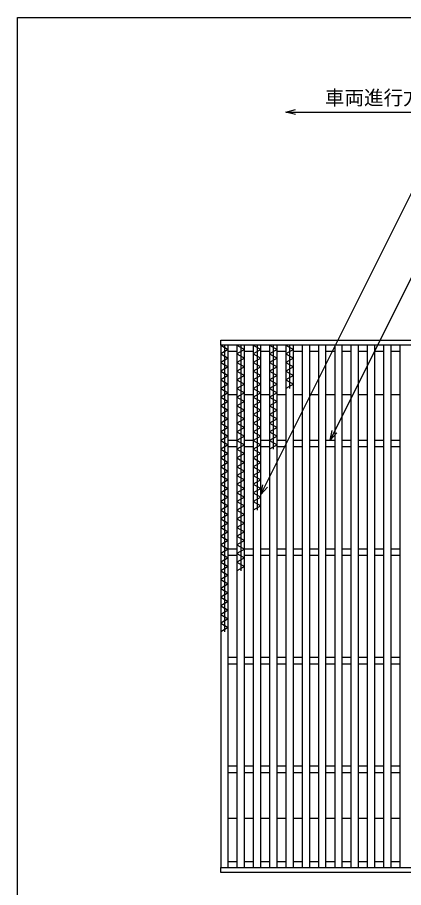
# Model space of a CAD drawing. Units: millimetres, scale not verified. Extents: x -1092 to 1039, y -770 to 632.
# Drawn here: x -1037 to -682, y -169 to 632 of the extents above; entities that cross this region are included whole.
import ezdxf
from ezdxf.enums import TextEntityAlignment as Align

# ---------------------------------------------------------------- set-up
doc = ezdxf.new("R2010")
doc.units = ezdxf.units.MM
doc.header["$LTSCALE"] = 6
for name, color, linetype, lineweight in [('0_2', 150, 'Continuous', 25), ('16', 3, 'Continuous', 25), ('22', 4, 'Continuous', 25)]:
    doc.layers.add(name, color=color, linetype=linetype, lineweight=lineweight)
doc.styles.add('ベクトル', font='')
doc.styles.get('ベクトル').set_extended_font_data('ベクトル')

msp = doc.modelspace()

# ---------------------------------------------------------------- linework, layer by layer
at = {"layer": '0_2'}
for p, q in [((-1037.4, -687.9), (-1037.4, 632.1)), ((-1037.4, 632.1), (1038.6, 632.1))]:
    msp.add_line(p, q, dxfattribs=at)
at = {"layer": '16'}
for p, q in [((-850.151, 334.958), (-260.15, 334.958)), ((-850.151, 330.458), (-850.151, 334.958)), ((-260.15, 330.458), (-850.151, 330.458)), ((-850.151, 330.458), (-850.151, -150.542)), ((-843.151, 330.458), (-850.151, 330.458)), ((-850.151, 330.458), (-843.151, 326.458)), ((-846.651, 330.458), (-846.651, 66.458)), ((-843.151, -150.542), (-843.151, 330.458)), ((-835.151, 330.458), (-835.151, -150.542)), ((-828.151, 330.458), (-835.151, 330.458)), ((-835.151, 330.458), (-828.151, 326.458)), ((-831.651, 330.458), (-831.651, 122.458)), ((-828.151, -150.542), (-828.151, 330.458)), ((-820.151, 330.458), (-820.151, -150.542)), ((-813.151, 330.458), (-820.151, 330.458)), ((-820.151, 330.458), (-813.151, 326.458)), ((-816.651, 330.458), (-816.651, 178.458)), ((-813.151, -150.542), (-813.151, 330.458)), ((-805.151, 330.458), (-805.151, -150.542)), ((-798.151, 330.458), (-805.151, 330.458)), ((-805.151, 330.458), (-798.151, 326.458)), ((-801.651, 330.458), (-801.651, 234.458)), ((-798.151, -150.542), (-798.151, 330.458)), ((-790.151, 330.458), (-790.151, -150.542)), ((-783.151, 330.458), (-790.151, 330.458)), ((-790.151, 330.458), (-783.151, 326.458)), ((-786.651, 330.458), (-786.651, 290.458)), ((-783.151, -150.542), (-783.151, 330.458)), ((-775.151, 330.458), (-775.151, -150.542)), ((-768.151, 330.458), (-775.151, 330.458)), ((-768.151, -150.542), (-768.151, 330.458)), ((-760.151, 330.458), (-760.151, -150.542)), ((-753.151, 330.458), (-760.151, 330.458)), ((-753.151, -150.542), (-753.151, 330.458)), ((-745.151, 330.458), (-745.151, -150.542)), ((-738.151, 330.458), (-745.151, 330.458)), ((-738.151, -150.542), (-738.151, 330.458)), ((-730.151, 330.458), (-730.151, -150.542)), ((-723.151, 330.458), (-730.151, 330.458)), ((-723.151, -150.542), (-723.151, 330.458)), ((-715.151, 330.458), (-715.151, -150.542)), ((-708.151, 330.458), (-715.151, 330.458)), ((-708.151, -150.542), (-708.151, 330.458)), ((-700.151, 330.458), (-700.151, -150.542)), ((-693.151, 330.458), (-700.151, 330.458)), ((-693.151, -150.542), (-693.151, 330.458)), ((-685.151, 330.458), (-685.151, -150.542)), ((-678.151, 330.458), (-685.151, 330.458)), ((-843.151, 326.458), (-850.151, 322.458)), ((-850.151, 322.458), (-843.151, 318.458)), ((-843.151, 324.958), (-835.151, 324.958)), ((-828.151, 326.458), (-835.151, 322.458)), ((-835.151, 322.458), (-828.151, 318.458)), ((-828.151, 324.958), (-820.151, 324.958)), ((-813.151, 326.458), (-820.151, 322.458)), ((-820.151, 322.458), (-813.151, 318.458)), ((-813.151, 324.958), (-805.151, 324.958)), ((-798.151, 326.458), (-805.151, 322.458)), ((-805.151, 322.458), (-798.151, 318.458)), ((-798.151, 324.958), (-790.151, 324.958)), ((-783.151, 326.458), (-790.151, 322.458)), ((-790.151, 322.458), (-783.151, 318.458)), ((-783.151, 324.958), (-775.151, 324.958)), ((-768.151, 324.958), (-760.151, 324.958)), ((-753.151, 324.958), (-745.151, 324.958)), ((-738.151, 324.958), (-730.151, 324.958)), ((-723.151, 324.958), (-715.151, 324.958)), ((-708.151, 324.958), (-700.151, 324.958)), ((-693.151, 324.958), (-685.151, 324.958)), ((-843.151, 318.458), (-850.151, 314.458)), ((-850.151, 314.458), (-843.151, 310.458)), ((-828.151, 318.458), (-835.151, 314.458)), ((-835.151, 314.458), (-828.151, 310.458)), ((-813.151, 318.458), (-820.151, 314.458)), ((-820.151, 314.458), (-813.151, 310.458)), ((-798.151, 318.458), (-805.151, 314.458)), ((-805.151, 314.458), (-798.151, 310.458)), ((-783.151, 318.458), (-790.151, 314.458)), ((-790.151, 314.458), (-783.151, 310.458)), ((-843.151, 310.458), (-850.151, 306.458)), ((-850.151, 306.458), (-843.151, 302.458)), ((-828.151, 310.458), (-835.151, 306.458)), ((-835.151, 306.458), (-828.151, 302.458)), ((-813.151, 310.458), (-820.151, 306.458)), ((-820.151, 306.458), (-813.151, 302.458)), ((-798.151, 310.458), (-805.151, 306.458)), ((-805.151, 306.458), (-798.151, 302.458)), ((-783.151, 310.458), (-790.151, 306.458)), ((-790.151, 306.458), (-783.151, 302.458)), ((-843.151, 302.458), (-850.151, 298.458)), ((-850.151, 298.458), (-843.151, 294.458)), ((-828.151, 302.458), (-835.151, 298.458)), ((-835.151, 298.458), (-828.151, 294.458)), ((-813.151, 302.458), (-820.151, 298.458)), ((-820.151, 298.458), (-813.151, 294.458)), ((-798.151, 302.458), (-805.151, 298.458)), ((-805.151, 298.458), (-798.151, 294.458)), ((-783.151, 302.458), (-790.151, 298.458)), ((-790.151, 298.458), (-783.151, 294.458)), ((-843.151, 294.458), (-850.151, 290.458)), ((-850.151, 290.458), (-843.151, 286.458)), ((-828.151, 294.458), (-835.151, 290.458)), ((-835.151, 290.458), (-828.151, 286.458)), ((-813.151, 294.458), (-820.151, 290.458)), ((-820.151, 290.458), (-813.151, 286.458)), ((-798.151, 294.458), (-805.151, 290.458)), ((-805.151, 290.458), (-798.151, 286.458)), ((-783.151, 294.458), (-790.151, 290.458)), ((-843.151, 286.458), (-850.151, 282.458)), ((-850.151, 282.458), (-843.151, 278.458)), ((-843.151, 284.958), (-835.151, 284.958)), ((-828.151, 286.458), (-835.151, 282.458)), ((-835.151, 282.458), (-828.151, 278.458)), ((-828.151, 284.958), (-820.151, 284.958)), ((-813.151, 286.458), (-820.151, 282.458)), ((-820.151, 282.458), (-813.151, 278.458)), ((-813.151, 284.958), (-805.151, 284.958)), ((-798.151, 286.458), (-805.151, 282.458)), ((-805.151, 282.458), (-798.151, 278.458)), ((-798.151, 284.958), (-790.151, 284.958)), ((-783.151, 284.958), (-775.151, 284.958)), ((-768.151, 284.958), (-760.151, 284.958)), ((-753.151, 284.958), (-745.151, 284.958)), ((-738.151, 284.958), (-730.151, 284.958)), ((-723.151, 284.958), (-715.151, 284.958)), ((-708.151, 284.958), (-700.151, 284.958)), ((-693.151, 284.958), (-685.151, 284.958)), ((-843.151, 278.458), (-850.151, 274.458)), ((-850.151, 274.458), (-843.151, 270.458)), ((-828.151, 278.458), (-835.151, 274.458)), ((-835.151, 274.458), (-828.151, 270.458)), ((-813.151, 278.458), (-820.151, 274.458)), ((-820.151, 274.458), (-813.151, 270.458)), ((-798.151, 278.458), (-805.151, 274.458)), ((-805.151, 274.458), (-798.151, 270.458)), ((-843.151, 270.458), (-850.151, 266.458)), ((-850.151, 266.458), (-843.151, 262.458)), ((-828.151, 270.458), (-835.151, 266.458)), ((-835.151, 266.458), (-828.151, 262.458)), ((-813.151, 270.458), (-820.151, 266.458)), ((-820.151, 266.458), (-813.151, 262.458)), ((-798.151, 270.458), (-805.151, 266.458)), ((-805.151, 266.458), (-798.151, 262.458)), ((-843.151, 262.458), (-850.151, 258.458)), ((-850.151, 258.458), (-843.151, 254.458)), ((-828.151, 262.458), (-835.151, 258.458)), ((-835.151, 258.458), (-828.151, 254.458)), ((-813.151, 262.458), (-820.151, 258.458)), ((-820.151, 258.458), (-813.151, 254.458)), ((-798.151, 262.458), (-805.151, 258.458)), ((-805.151, 258.458), (-798.151, 254.458)), ((-843.151, 254.458), (-850.151, 250.458)), ((-850.151, 250.458), (-843.151, 246.458)), ((-828.151, 254.458), (-835.151, 250.458)), ((-835.151, 250.458), (-828.151, 246.458)), ((-813.151, 254.458), (-820.151, 250.458)), ((-820.151, 250.458), (-813.151, 246.458)), ((-798.151, 254.458), (-805.151, 250.458)), ((-805.151, 250.458), (-798.151, 246.458)), ((-843.151, 246.458), (-850.151, 242.458)), ((-850.151, 242.458), (-843.151, 238.458)), ((-843.151, 242.958), (-835.151, 242.958)), ((-828.151, 246.458), (-835.151, 242.458)), ((-835.151, 242.458), (-828.151, 238.458)), ((-828.151, 242.958), (-820.151, 242.958)), ((-813.151, 246.458), (-820.151, 242.458)), ((-820.151, 242.458), (-813.151, 238.458)), ((-813.151, 242.958), (-805.151, 242.958)), ((-798.151, 246.458), (-805.151, 242.458)), ((-805.151, 242.458), (-798.151, 238.458)), ((-798.151, 242.958), (-790.151, 242.958)), ((-783.151, 242.958), (-775.151, 242.958)), ((-768.151, 242.958), (-760.151, 242.958)), ((-753.151, 242.958), (-745.151, 242.958)), ((-738.151, 242.958), (-730.151, 242.958)), ((-723.151, 242.958), (-715.151, 242.958)), ((-708.151, 242.958), (-700.151, 242.958)), ((-693.151, 242.958), (-685.151, 242.958)), ((-843.151, 238.458), (-850.151, 234.458)), ((-850.151, 234.458), (-843.151, 230.458)), ((-843.151, 236.958), (-835.151, 236.958)), ((-828.151, 238.458), (-835.151, 234.458)), ((-835.151, 234.458), (-828.151, 230.458)), ((-828.151, 236.958), (-820.151, 236.958)), ((-813.151, 238.458), (-820.151, 234.458)), ((-820.151, 234.458), (-813.151, 230.458)), ((-813.151, 236.958), (-805.151, 236.958)), ((-798.151, 238.458), (-805.151, 234.458)), ((-798.151, 236.958), (-790.151, 236.958)), ((-783.151, 236.958), (-775.151, 236.958)), ((-768.151, 236.958), (-760.151, 236.958)), ((-753.151, 236.958), (-745.151, 236.958)), ((-738.151, 236.958), (-730.151, 236.958)), ((-723.151, 236.958), (-715.151, 236.958)), ((-708.151, 236.958), (-700.151, 236.958)), ((-693.151, 236.958), (-685.151, 236.958)), ((-843.151, 230.458), (-850.151, 226.458)), ((-850.151, 226.458), (-843.151, 222.458)), ((-828.151, 230.458), (-835.151, 226.458)), ((-835.151, 226.458), (-828.151, 222.458)), ((-813.151, 230.458), (-820.151, 226.458)), ((-820.151, 226.458), (-813.151, 222.458)), ((-843.151, 222.458), (-850.151, 218.458)), ((-850.151, 218.458), (-843.151, 214.458)), ((-828.151, 222.458), (-835.151, 218.458)), ((-835.151, 218.458), (-828.151, 214.458)), ((-813.151, 222.458), (-820.151, 218.458)), ((-820.151, 218.458), (-813.151, 214.458)), ((-843.151, 214.458), (-850.151, 210.458)), ((-850.151, 210.458), (-843.151, 206.458)), ((-828.151, 214.458), (-835.151, 210.458)), ((-835.151, 210.458), (-828.151, 206.458)), ((-813.151, 214.458), (-820.151, 210.458)), ((-820.151, 210.458), (-813.151, 206.458)), ((-843.151, 206.458), (-850.151, 202.458)), ((-850.151, 202.458), (-843.151, 198.458)), ((-828.151, 206.458), (-835.151, 202.458)), ((-835.151, 202.458), (-828.151, 198.458)), ((-813.151, 206.458), (-820.151, 202.458)), ((-820.151, 202.458), (-813.151, 198.458)), ((-843.151, 198.458), (-850.151, 194.458)), ((-850.151, 194.458), (-843.151, 190.458)), ((-828.151, 198.458), (-835.151, 194.458)), ((-835.151, 194.458), (-828.151, 190.458)), ((-813.151, 198.458), (-820.151, 194.458)), ((-820.151, 194.458), (-813.151, 190.458)), ((-843.151, 190.458), (-850.151, 186.458)), ((-850.151, 186.458), (-843.151, 182.458)), ((-828.151, 190.458), (-835.151, 186.458)), ((-835.151, 186.458), (-828.151, 182.458)), ((-813.151, 190.458), (-820.151, 186.458)), ((-820.151, 186.458), (-813.151, 182.458)), ((-843.151, 182.458), (-850.151, 178.458)), ((-850.151, 178.458), (-843.151, 174.458)), ((-828.151, 182.458), (-835.151, 178.458)), ((-835.151, 178.458), (-828.151, 174.458)), ((-813.151, 182.458), (-820.151, 178.458)), ((-843.151, 174.458), (-850.151, 170.458)), ((-850.151, 170.458), (-843.151, 166.458)), ((-828.151, 174.458), (-835.151, 170.458)), ((-835.151, 170.458), (-828.151, 166.458)), ((-843.151, 166.458), (-850.151, 162.458)), ((-850.151, 162.458), (-843.151, 158.458)), ((-828.151, 166.458), (-835.151, 162.458)), ((-835.151, 162.458), (-828.151, 158.458)), ((-843.151, 158.458), (-850.151, 154.458)), ((-850.151, 154.458), (-843.151, 150.458)), ((-828.151, 158.458), (-835.151, 154.458)), ((-835.151, 154.458), (-828.151, 150.458)), ((-843.151, 150.458), (-850.151, 146.458)), ((-850.151, 146.458), (-843.151, 142.458)), ((-828.151, 150.458), (-835.151, 146.458)), ((-835.151, 146.458), (-828.151, 142.458)), ((-843.151, 142.458), (-850.151, 138.458)), ((-850.151, 138.458), (-843.151, 134.458)), ((-843.151, 142.958), (-835.151, 142.958)), ((-843.151, 136.958), (-835.151, 136.958)), ((-828.151, 142.458), (-835.151, 138.458)), ((-835.151, 138.458), (-828.151, 134.458)), ((-828.151, 142.958), (-820.151, 142.958)), ((-828.151, 136.958), (-820.151, 136.958)), ((-813.151, 142.958), (-805.151, 142.958)), ((-813.151, 136.958), (-805.151, 136.958)), ((-798.151, 142.958), (-790.151, 142.958)), ((-798.151, 136.958), (-790.151, 136.958)), ((-783.151, 142.958), (-775.151, 142.958)), ((-783.151, 136.958), (-775.151, 136.958)), ((-768.151, 142.958), (-760.151, 142.958)), ((-768.151, 136.958), (-760.151, 136.958)), ((-753.151, 142.958), (-745.151, 142.958)), ((-753.151, 136.958), (-745.151, 136.958)), ((-738.151, 142.958), (-730.151, 142.958)), ((-738.151, 136.958), (-730.151, 136.958)), ((-723.151, 142.958), (-715.151, 142.958)), ((-723.151, 136.958), (-715.151, 136.958)), ((-708.151, 142.958), (-700.151, 142.958)), ((-708.151, 136.958), (-700.151, 136.958)), ((-693.151, 142.958), (-685.151, 142.958)), ((-693.151, 136.958), (-685.151, 136.958)), ((-843.151, 134.458), (-850.151, 130.458)), ((-850.151, 130.458), (-843.151, 126.458)), ((-828.151, 134.458), (-835.151, 130.458)), ((-835.151, 130.458), (-828.151, 126.458)), ((-843.151, 126.458), (-850.151, 122.458)), ((-850.151, 122.458), (-843.151, 118.458)), ((-828.151, 126.458), (-835.151, 122.458)), ((-843.151, 118.458), (-850.151, 114.458)), ((-850.151, 114.458), (-843.151, 110.458)), ((-843.151, 110.458), (-850.151, 106.458)), ((-850.151, 106.458), (-843.151, 102.458)), ((-843.151, 102.458), (-850.151, 98.458)), ((-850.151, 98.458), (-843.151, 94.458)), ((-843.151, 94.458), (-850.151, 90.458)), ((-850.151, 90.458), (-843.151, 86.458)), ((-843.151, 86.458), (-850.151, 82.458)), ((-850.151, 82.458), (-843.151, 78.458)), ((-843.151, 78.458), (-850.151, 74.458)), ((-850.151, 74.458), (-843.151, 70.458)), ((-843.151, 70.458), (-850.151, 66.458)), ((-843.151, 42.958), (-835.151, 42.958)), ((-828.151, 42.958), (-820.151, 42.958)), ((-813.151, 42.958), (-805.151, 42.958)), ((-798.151, 42.958), (-790.151, 42.958)), ((-783.151, 42.958), (-775.151, 42.958)), ((-768.151, 42.958), (-760.151, 42.958)), ((-753.151, 42.958), (-745.151, 42.958)), ((-738.151, 42.958), (-730.151, 42.958)), ((-723.151, 42.958), (-715.151, 42.958)), ((-708.151, 42.958), (-700.151, 42.958)), ((-693.151, 42.958), (-685.151, 42.958)), ((-843.151, 36.958), (-835.151, 36.958)), ((-828.151, 36.958), (-820.151, 36.958)), ((-813.151, 36.958), (-805.151, 36.958)), ((-798.151, 36.958), (-790.151, 36.958)), ((-783.151, 36.958), (-775.151, 36.958)), ((-768.151, 36.958), (-760.151, 36.958)), ((-753.151, 36.958), (-745.151, 36.958)), ((-738.151, 36.958), (-730.151, 36.958)), ((-723.151, 36.958), (-715.151, 36.958)), ((-708.151, 36.958), (-700.151, 36.958)), ((-693.151, 36.958), (-685.151, 36.958)), ((-843.151, -57.042), (-835.151, -57.042)), ((-843.151, -63.042), (-835.151, -63.042)), ((-828.151, -57.042), (-820.151, -57.042)), ((-828.151, -63.042), (-820.151, -63.042)), ((-813.151, -57.042), (-805.151, -57.042)), ((-813.151, -63.042), (-805.151, -63.042)), ((-798.151, -57.042), (-790.151, -57.042)), ((-798.151, -63.042), (-790.151, -63.042)), ((-783.151, -57.042), (-775.151, -57.042)), ((-783.151, -63.042), (-775.151, -63.042)), ((-768.151, -57.042), (-760.151, -57.042)), ((-768.151, -63.042), (-760.151, -63.042)), ((-753.151, -57.042), (-745.151, -57.042)), ((-753.151, -63.042), (-745.151, -63.042)), ((-738.151, -57.042), (-730.151, -57.042)), ((-738.151, -63.042), (-730.151, -63.042)), ((-723.151, -57.042), (-715.151, -57.042)), ((-723.151, -63.042), (-715.151, -63.042)), ((-708.151, -57.042), (-700.151, -57.042)), ((-708.151, -63.042), (-700.151, -63.042)), ((-693.151, -57.042), (-685.151, -57.042)), ((-693.151, -63.042), (-685.151, -63.042)), ((-843.151, -105.042), (-835.151, -105.042)), ((-828.151, -105.042), (-820.151, -105.042)), ((-813.151, -105.042), (-805.151, -105.042)), ((-798.151, -105.042), (-790.151, -105.042)), ((-783.151, -105.042), (-775.151, -105.042)), ((-768.151, -105.042), (-760.151, -105.042)), ((-753.151, -105.042), (-745.151, -105.042)), ((-738.151, -105.042), (-730.151, -105.042)), ((-723.151, -105.042), (-715.151, -105.042)), ((-708.151, -105.042), (-700.151, -105.042)), ((-693.151, -105.042), (-685.151, -105.042)), ((-850.151, -150.542), (-260.15, -150.542)), ((-850.151, -155.042), (-850.151, -150.542)), ((-850.151, -150.542), (-843.151, -150.542)), ((-843.151, -145.042), (-835.151, -145.042)), ((-835.151, -150.542), (-828.151, -150.542)), ((-828.151, -145.042), (-820.151, -145.042)), ((-820.151, -150.542), (-813.151, -150.542)), ((-813.151, -145.042), (-805.151, -145.042)), ((-805.151, -150.542), (-798.151, -150.542)), ((-798.151, -145.042), (-790.151, -145.042)), ((-790.151, -150.542), (-783.151, -150.542)), ((-783.151, -145.042), (-775.151, -145.042)), ((-775.151, -150.542), (-768.151, -150.542)), ((-768.151, -145.042), (-760.151, -145.042)), ((-760.151, -150.542), (-753.151, -150.542)), ((-753.151, -145.042), (-745.151, -145.042)), ((-745.151, -150.542), (-738.151, -150.542)), ((-738.151, -145.042), (-730.151, -145.042)), ((-730.151, -150.542), (-723.151, -150.542)), ((-723.151, -145.042), (-715.151, -145.042)), ((-715.151, -150.542), (-708.151, -150.542)), ((-708.151, -145.042), (-700.151, -145.042)), ((-700.151, -150.542), (-693.151, -150.542)), ((-693.151, -145.042), (-685.151, -145.042)), ((-685.151, -150.542), (-678.151, -150.542)), ((-260.15, -155.042), (-850.151, -155.042))]:
    msp.add_line(p, q, dxfattribs=at)
at = {"layer": '22'}
for p, q in [((-790.151, 544.958), (-781.151, 547.358)), ((-781.151, 542.558), (-790.151, 544.958)), ((-790.151, 544.958), (-610.151, 544.958)), ((-813.151, 192.958), (-657.901, 503.458)), ((-749.151, 242.958), (-631.401, 478.458)), ((-749.151, 242.958), (-747.351, 251.718)), ((-749.151, 242.958), (-743.151, 249.558)), ((-813.151, 192.958), (-811.351, 201.718)), ((-813.151, 192.958), (-807.151, 199.558))]:
    msp.add_line(p, q, dxfattribs=at)

# ---------------------------------------------------------------- texts
at = {"layer": '22', "color": 2, "style": 'ベクトル'}
msp.add_text('車両進行方向', height=13.2, dxfattribs=at).set_placement((-754.151, 558.158), align=Align.MIDDLE_LEFT)

doc.saveas('drawing.dxf')
